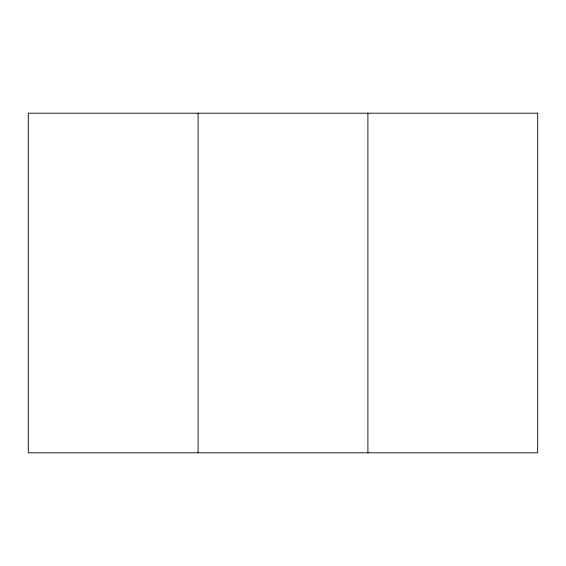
<?xml version="1.0" encoding="UTF-8"?>
<svg xmlns="http://www.w3.org/2000/svg" width="566" height="566" viewBox="0 0 566 566"><rect width="100%" height="100%" fill="white"/><g stroke="black" fill="none" stroke-linecap="round" stroke-linejoin="round"><path stroke-width="0.85" d="M367.9 113.2L367.9 452.8M198.1 113.2L198.1 452.8M537.7 113.2L28.3 113.2L28.3 452.8L537.7 452.8L537.7 113.2"/></g></svg>
